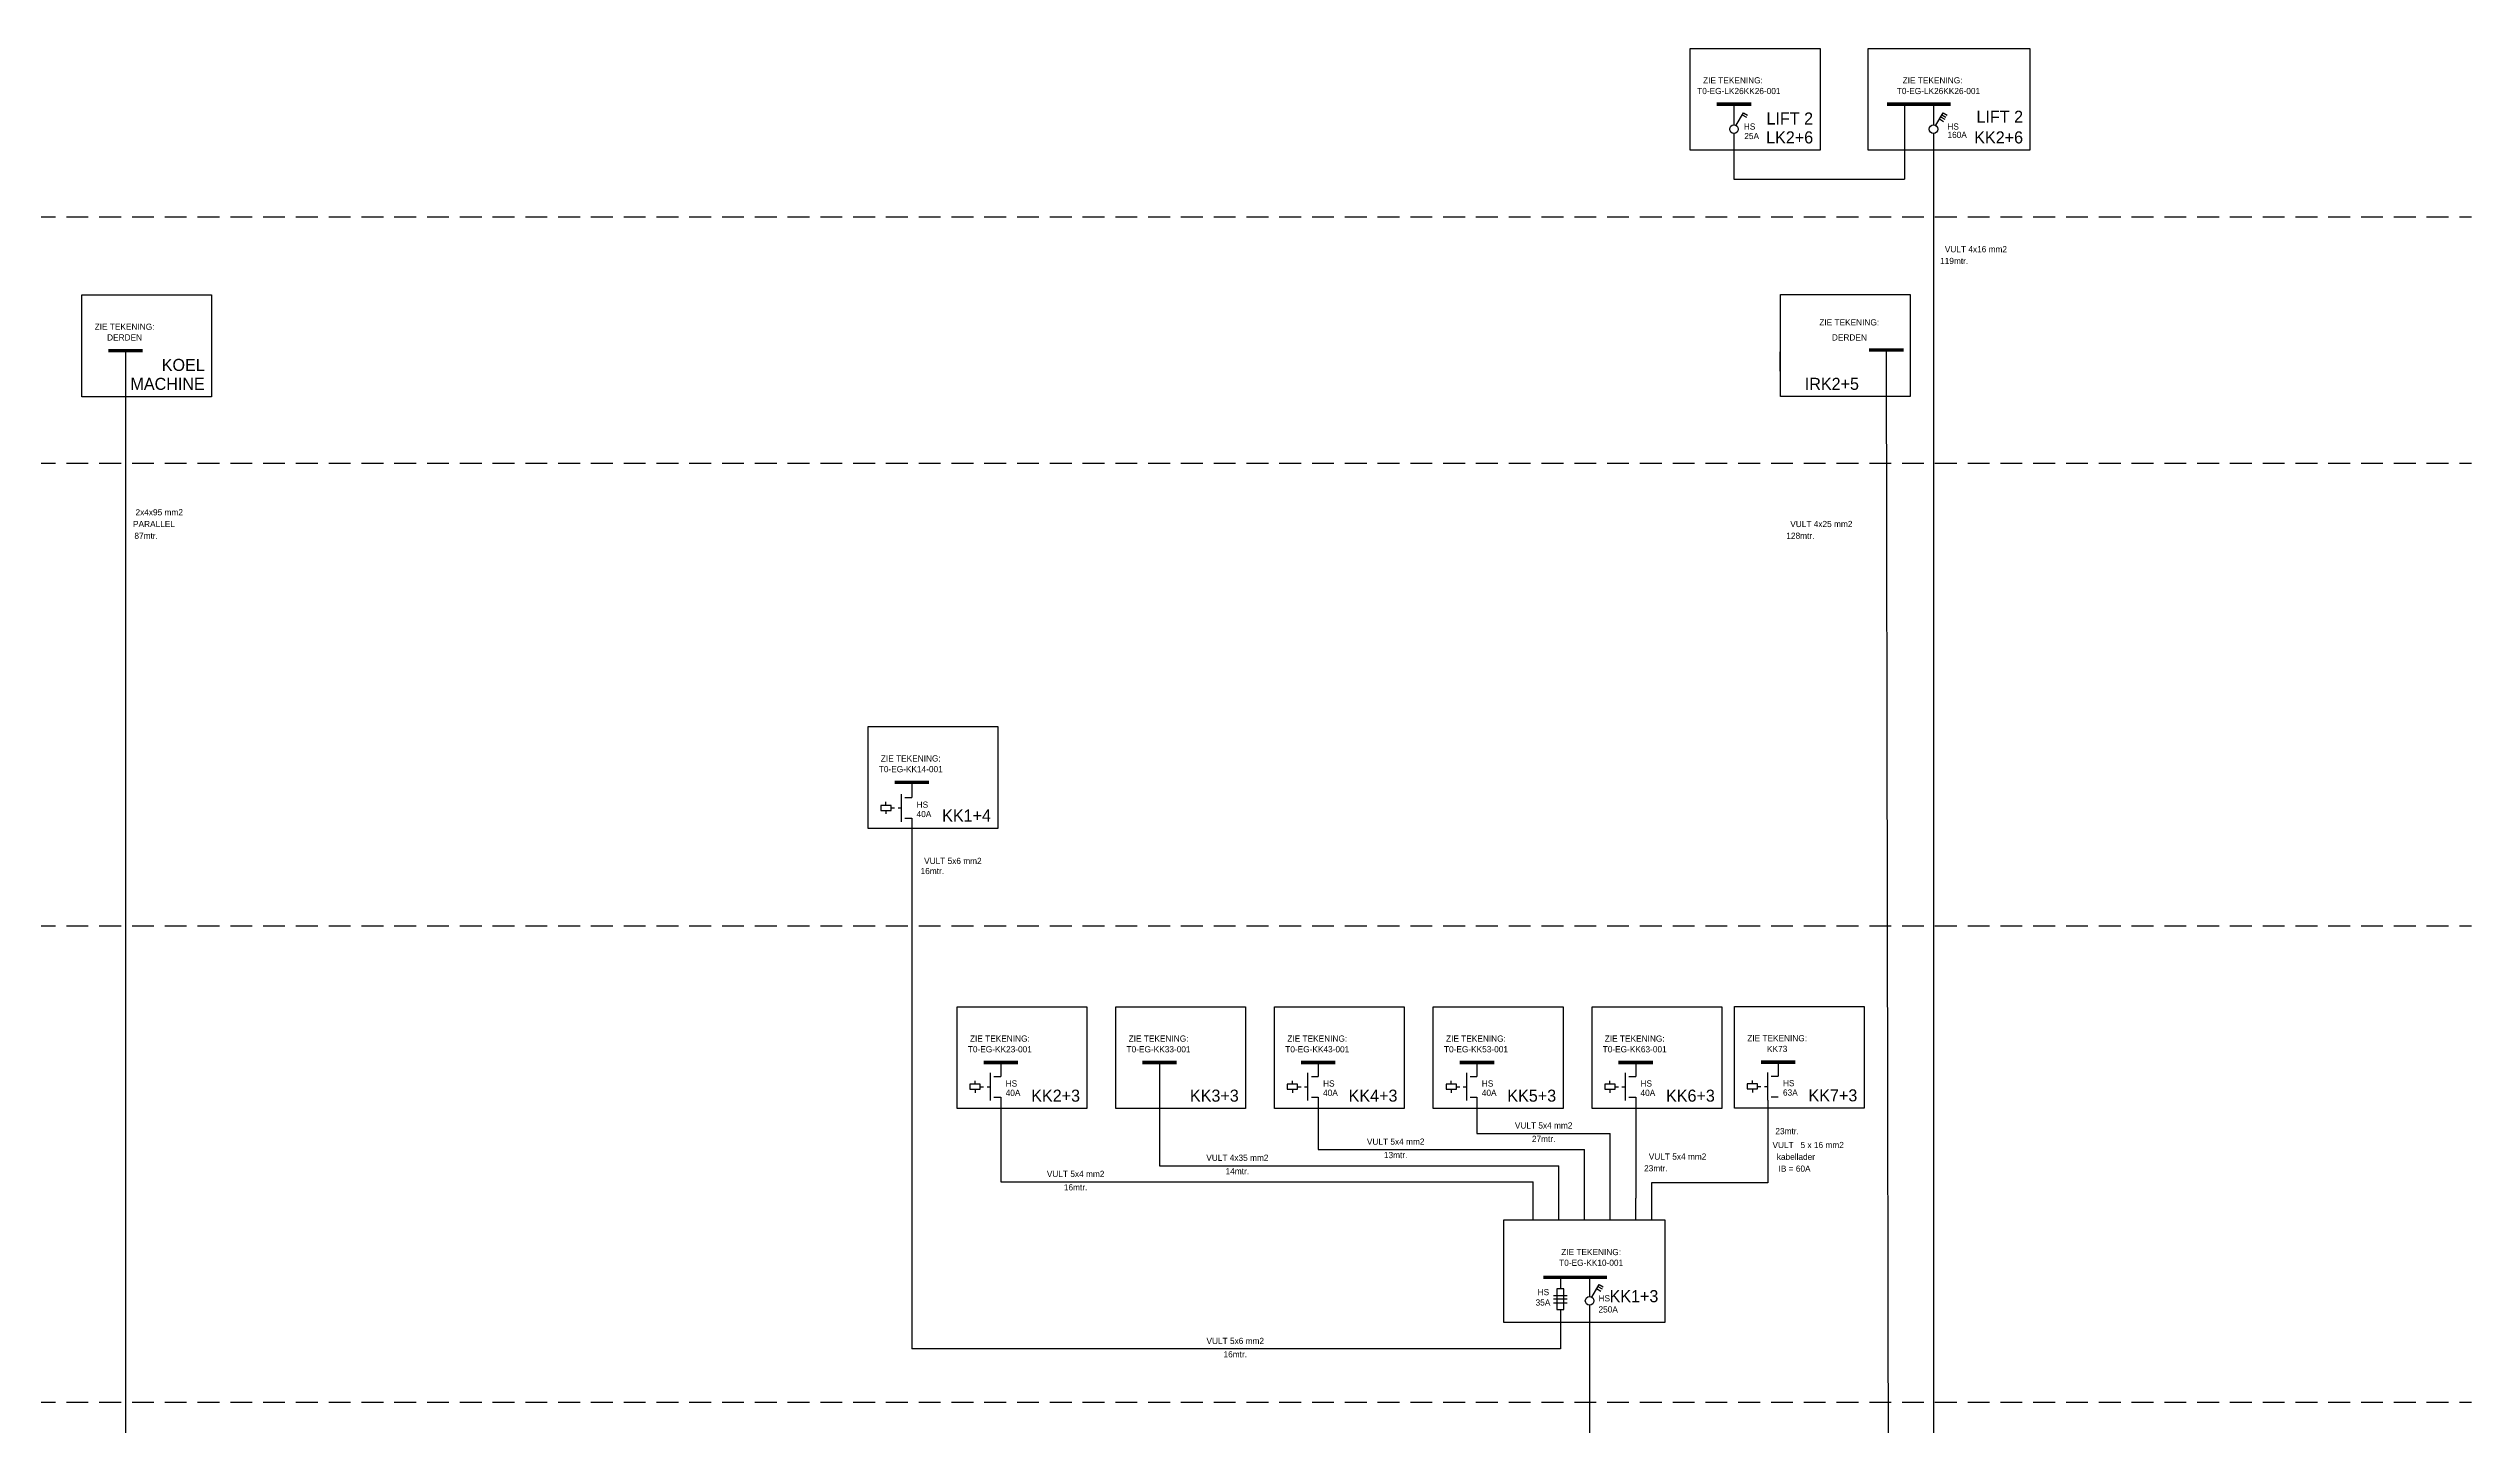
# Model space of a CAD drawing. Header units: millimetres. Extents: x 0 to 1470, y -33 to 858.
# Drawn here: x 766 to 1470, y 458 to 858 of the extents above; entities that cross this region are included whole.
import ezdxf
from ezdxf.enums import TextEntityAlignment as Align

# ---------------------------------------------------------------- set-up
doc = ezdxf.new("R2010")
doc.units = ezdxf.units.MM
doc.linetypes.add('HIDDEN', pattern=[9.525, 6.35, -3.175])
doc.linetypes.add('STABI11', pattern=[2, 1, -1])
doc.layers.get('0').update_dxf_attribs({"linetype": 'CONTINUOUS'})
for name, color, linetype in [('EL$1----', 3, 'CONTINUOUS'), ('EL$1----_HKL', 3, 'CONTINUOUS'), ('EL-62-BLK', 3, 'CONTINUOUS'), ('EL6311--', 3, 'CONTINUOUS')]:
    doc.layers.add(name, color=color, linetype=linetype)
doc.styles.add('BURO-018', font='BUROFONT.shx', dxfattribs={"height": 1.8})
doc.styles.add('BURO-025', font='BUROFONT.shx', dxfattribs={"height": 2.5})
doc.styles.add('BURO-035', font='BUROFONT.shx', dxfattribs={"height": 3.5})

# ---------------------------------------------------------------- blocks, each defined once
blk = doc.blocks.new('0721013F')
at = {"color": 0, "linetype": 'Continuous'}
for p, q in [((-2, -2), (2, -2)), ((-2, -3), (2, -3)), ((2, -4), (-2, -4))]:
    blk.add_line(p, q, dxfattribs=at)
blk = doc.blocks.new('072101A')
at = {"color": 0, "linetype": 'Continuous'}
for p, q in [((1, 0), (-1, 0)), ((-1, 0), (-1, -6)), ((1, -6), (1, 0)), ((-1, -6), (1, -6))]:
    blk.add_line(p, q, dxfattribs=at)
at = {"color": 0, "linetype": 'Continuous', "style": 'BURO-018', "flags": 1}
for tag, p in [('E_ID', (0, 0)), ('E_MATCODE', (0, -5))]:
    blk.add_attdef(tag, p, '', height=1.8, dxfattribs=at)
at = {"color": 0, "linetype": 'Continuous', "style": 'BURO-018'}
blk.add_attdef('E_KODE', text='', height=1.8, dxfattribs=at).set_placement((-3, -3), align=Align.MIDDLE_RIGHT)
blk = doc.blocks.new('0702A1')
at = {"color": 0, "linetype": 'Continuous'}
for p, q in [((-3, -7), (-3, 1)), ((-2, 0), (0, 0)), ((-2, -6), (0, -6))]:
    blk.add_line(p, q, dxfattribs=at)
at = {"color": 0, "linetype": 'Continuous', "style": 'BURO-018'}
blk.add_attdef('E_ASK1', text='', height=1.8, dxfattribs=at).set_placement((-1, 1), align=Align.RIGHT)
at = {"color": 0, "linetype": 'Continuous', "style": 'BURO-018', "flags": 1}
for tag, p in [('E_ID', (0, 0)), ('E_MATCODE', (0, -5))]:
    blk.add_attdef(tag, p, '', height=1.8, dxfattribs=at)
at = {"color": 0, "linetype": 'Continuous', "style": 'BURO-018'}
blk.add_attdef('E_ASK2', text='', height=1.8, dxfattribs=at).set_placement((-1, -7), align=Align.TOP_RIGHT)
blk.add_attdef('E_KODE', text='', height=1.8, dxfattribs=at).set_placement((3, -3), align=Align.MIDDLE_LEFT)
blk = doc.blocks.new('021323')
at = {"color": 0, "linetype": 'Continuous'}
for p, q in [((-3, 0.75), (-6, 0.75)), ((-6, 0.75), (-6, -0.75)), ((-4.5, 0.75), (-4.5, 1.75)), ((-3, -0.75), (-3, 0.75)), ((-3, 0.25), (-3, 0.25)), ((-6, -0.75), (-3, -0.75)), ((-4.5, -0.75), (-4.5, -1.75))]:
    blk.add_line(p, q, dxfattribs=at)
at = {"color": 0, "linetype": 'STABI11'}
blk.add_line((-3, 0), (0, 0), dxfattribs=at)
blk = doc.blocks.new('1114A3')
at = {"color": 0, "linetype": 'Continuous'}
for p, q in [((0.62, 1.08), (2.74, 4.75)), ((2.04, 3.54), (3.25, 2.84)), ((2.39, 4.14), (3.6, 3.44)), ((2.74, 4.75), (3.95, 4.05))]:
    blk.add_line(p, q, dxfattribs=at)
blk.add_circle((0, 0), 1.25, dxfattribs=at)
at = {"color": 0, "linetype": 'Continuous', "style": 'BURO-018', "flags": 1}
for tag, p in [('E_ID', (0, 0.08)), ('E_MATCODE', (0, -4.92))]:
    blk.add_attdef(tag, p, '', height=1.8, dxfattribs=at)
at = {"color": 0, "linetype": 'Continuous', "style": 'BURO-018'}
blk.add_attdef('E_IGS', text='', height=1.8, dxfattribs=at).set_placement((3, 0.08), align=Align.MIDDLE_LEFT)
blk = doc.blocks.new('1114A3A')
at = {"color": 0, "linetype": 'Continuous'}
for p, q in [((0.62, 1.08), (2.74, 4.75)), ((1.69, 2.93), (2.9, 2.23)), ((2.04, 3.54), (3.25, 2.84)), ((2.39, 4.14), (3.6, 3.44)), ((2.74, 4.75), (3.95, 4.05))]:
    blk.add_line(p, q, dxfattribs=at)
blk.add_circle((0, 0), 1.25, dxfattribs=at)
at = {"color": 0, "linetype": 'Continuous', "style": 'BURO-018', "flags": 1}
for tag, p in [('E_ID', (0, 0.08)), ('E_MATCODE', (0, -4.92))]:
    blk.add_attdef(tag, p, '', height=1.8, dxfattribs=at)
at = {"color": 0, "linetype": 'Continuous', "style": 'BURO-018'}
blk.add_attdef('E_IGS', text='', height=1.8, dxfattribs=at).set_placement((3, 0.08), align=Align.MIDDLE_LEFT)
blk = doc.blocks.new('111404')
at = {"color": 0, "linetype": 'Continuous'}
for p, q in [((0.62, 1.08), (2.74, 4.75)), ((2.39, 4.14), (3.6, 3.44)), ((2.74, 4.75), (3.95, 4.05))]:
    blk.add_line(p, q, dxfattribs=at)
blk.add_circle((0, 0), 1.25, dxfattribs=at)
at = {"color": 0, "linetype": 'Continuous', "style": 'BURO-018', "flags": 1}
for tag, p in [('E_ID', (0, 0.08)), ('E_MATCODE', (0, -4.92))]:
    blk.add_attdef(tag, p, '', height=1.8, dxfattribs=at)
at = {"color": 0, "linetype": 'Continuous', "style": 'BURO-018'}
blk.add_attdef('E_IGS', text='', height=1.8, dxfattribs=at).set_placement((3, 0.08), align=Align.MIDDLE_LEFT)

msp = doc.modelspace()

# ---------------------------------------------------------------- linework, layer by layer
at = {"color": 3}
for p, q in [((1265.9, 552.43), (1265.9, 528.4)), ((1232.1, 528.4), (1232.1, 517.55)), ((1265.9, 528.4), (1235.7, 528.4))]:
    msp.add_line(p, q, dxfattribs=at)
msp.add_line((1235.7, 528.4), (1232.1, 528.4))
at = {"layer": 'EL$1----'}
for p, q in [((1256.06, 841.38), (1256.06, 835.8)), ((1305.57, 841.38), (1305.57, 820)), ((1314.06, 841.38), (1314.06, 835.8)), ((1256.06, 833.3), (1256.06, 820)), ((1314.06, 833.3), (1314.06, 825.14)), ((1314.06, 825.14), (1314.06, 35.46)), ((1256.06, 820), (1305.57, 820)), ((788.7, 770.33), (788.7, 35.46)), ((788.7, 769.78), (788.7, 764.2)), ((1269.38, 769.78), (1269.38, 764.2)), ((1300.33, 770.35), (1301.45, 35.48)), ((1017.15, 644.38), (1017.15, 640.33)), ((1017.15, 634.33), (1017.15, 480.18)), ((1043.04, 563.38), (1043.04, 559.33)), ((1089.16, 563.38), (1089.16, 533.38)), ((1135.27, 563.38), (1135.27, 559.33)), ((1181.39, 563.38), (1181.39, 559.33)), ((1227.5, 563.38), (1227.5, 559.33)), ((1268.9, 563.48), (1268.9, 559.43)), ((1043.04, 553.33), (1043.04, 528.69)), ((1135.27, 553.33), (1135.27, 538.07)), ((1181.39, 553.33), (1181.39, 542.76)), ((1227.5, 553.33), (1227.5, 524)), ((1181.39, 542.76), (1220.05, 542.76)), ((1220.05, 517.55), (1220.05, 542.76)), ((1135.27, 538.07), (1212.6, 538.07)), ((1212.6, 517.55), (1212.6, 538.07)), ((1043.04, 528.69), (1197.7, 528.69)), ((1089.16, 533.38), (1205.15, 533.38)), ((1197.7, 517.55), (1197.7, 528.69)), ((1205.15, 517.55), (1205.15, 533.38)), ((1227.5, 517.55), (1227.5, 524)), ((1205.63, 500.58), (1205.63, 497.58)), ((1214.12, 500.97), (1214.12, 495.4)), ((1214.12, 492.9), (1214.12, 484.74)), ((1205.63, 491.58), (1205.63, 480.18)), ((1214.12, 488.33), (1214.12, 35.46)), ((1205.63, 480.18), (1017.15, 480.18))]:
    msp.add_line(p, q, dxfattribs=at)
at = {"layer": 'EL$1----', "color": 1, "linetype": 'HIDDEN'}
for p, q in [((0, 809.06), (1470.38, 809.06)), ((0, 737.46), (1470.38, 737.46)), ((0, 603.06), (1470.38, 603.06)), ((0, 464.65), (1470.38, 464.65))]:
    msp.add_line(p, q, dxfattribs=at)
at = {"layer": 'EL$1----'}
for points in [[(1281.06, 828.38), (1243.38, 828.38), (1243.38, 857.96), (1281.06, 857.96)], [(1342.06, 828.38), (1295.1, 828.38), (1295.1, 857.96), (1342.06, 857.96)], [(813.7, 756.78), (776.02, 756.78), (776.02, 786.36), (813.7, 786.36)], [(1307.23, 756.89), (1269.54, 756.89), (1269.54, 786.47), (1307.23, 786.47)], [(1042.15, 631.38), (1004.47, 631.38), (1004.47, 660.96), (1042.15, 660.96)], [(1068.04, 549.99), (1030.36, 549.99), (1030.36, 579.57), (1068.04, 579.57)], [(1114.16, 549.99), (1076.47, 549.99), (1076.47, 579.57), (1114.16, 579.57)], [(1160.27, 549.99), (1122.59, 549.99), (1122.59, 579.57), (1160.27, 579.57)], [(1206.39, 549.99), (1168.7, 549.99), (1168.7, 579.57), (1206.39, 579.57)], [(1252.5, 549.99), (1214.82, 549.99), (1214.82, 579.57), (1252.5, 579.57)], [(1293.9, 550.08), (1256.22, 550.08), (1256.22, 579.66), (1293.9, 579.66)], [(1189.12, 487.97), (1236.08, 487.97), (1236.08, 517.55), (1189.12, 517.55)]]:
    msp.add_lwpolyline(points, close=True, dxfattribs=at)
at = {"layer": 'EL$1----', "const_width": 1}
for points in [[(1251.06, 841.77), (1261.06, 841.77)], [(1300.57, 841.77), (1319.06, 841.77)], [(783.7, 770.17), (793.7, 770.17)], [(1295.33, 770.35), (1305.33, 770.35)], [(1012.15, 644.77), (1022.15, 644.77)], [(1038.04, 563.38), (1048.04, 563.38)], [(1084.16, 563.38), (1094.16, 563.38)], [(1130.27, 563.38), (1140.27, 563.38)], [(1176.39, 563.38), (1186.39, 563.38)], [(1222.5, 563.38), (1232.5, 563.38)], [(1263.9, 563.48), (1273.9, 563.48)], [(1200.63, 500.97), (1219.12, 500.97)]]:
    msp.add_lwpolyline(points, dxfattribs=at)

# ---------------------------------------------------------------- block references
at = {"layer": 'EL$1----'}
ref = msp.add_blockref('111404', (1256.06, 834.55), dxfattribs=at)
ref.add_attrib('E_IGS', '25A', dxfattribs={"layer": '0', "color": 1, "linetype": 'Continuous', "height": 1.8, "style": 'BURO-018'}).set_placement((1259.06, 832.52), align=Align.MIDDLE_LEFT)
for name, p in [('0702A1', (1017.15, 640.33)), ('021323', (1014.15, 637.33)), ('021323', (1040.04, 556.33)), ('0702A1', (1043.04, 559.33)), ('021323', (1132.27, 556.33)), ('0702A1', (1135.27, 559.33)), ('021323', (1178.39, 556.33)), ('0702A1', (1181.39, 559.33)), ('021323', (1224.5, 556.33)), ('0702A1', (1227.5, 559.33)), ('021323', (1265.9, 556.43)), ('0702A1', (1268.9, 559.43))]:
    msp.add_blockref(name, p, dxfattribs=at)
ref = msp.add_blockref('072101A', (1205.63, 497.58), dxfattribs=at)
ref.add_attrib('E_KODE', '35A', dxfattribs={"layer": '0', "color": 1, "linetype": 'Continuous', "height": 1.8, "style": 'BURO-018'}).set_placement((1202.7, 493.66), align=Align.MIDDLE_RIGHT)
at = {"layer": 'EL$1----', "xscale": -1}
msp.add_blockref('0721013F', (1205.63, 497.58), dxfattribs=at)
at = {"layer": 'EL$1----'}
ref = msp.add_blockref('1114A3', (1214.12, 494.15), dxfattribs=at)
ref.add_attrib('E_IGS', '250A', dxfattribs={"layer": '0', "color": 1, "linetype": 'Continuous', "height": 1.8, "style": 'BURO-018'}).set_placement((1216.7, 491.64), align=Align.MIDDLE_LEFT)
at = {"layer": 'EL6311--'}
ref = msp.add_blockref('1114A3A', (1314.06, 834.55), dxfattribs=at)
ref.add_attrib('E_IGS', '160A', dxfattribs={"layer": '0', "color": 1, "linetype": 'Continuous', "height": 1.8, "style": 'BURO-018'}).set_placement((1318.1, 832.86), align=Align.MIDDLE_LEFT)

# ---------------------------------------------------------------- texts
at = {"layer": 'EL$1----', "color": 1, "style": 'BURO-018'}
for s, p in [('HS', (1258.93, 834.38)), ('HS', (1318.06, 834.38)), ('40A', (1018.55, 634.65)), ('HS', (1018.55, 637.38)), ('HS', (1044.44, 556.38)), ('HS', (1136.67, 556.38)), ('HS', (1182.79, 556.38)), ('HS', (1228.9, 556.38)), ('HS', (1270.3, 556.48)), ('40A', (1044.44, 553.66)), ('40A', (1136.67, 553.66)), ('40A', (1182.79, 553.66)), ('40A', (1228.9, 553.66)), ('63A', (1270.3, 553.75)), ('HS', (1199.03, 495.78)), ('HS', (1216.7, 493.97))]:
    msp.add_text(s, height=1.8, dxfattribs=at).set_placement(p)
at = {"layer": 'EL$1----_HKL', "color": 1, "style": 'BURO-018'}
msp.add_text('VULT   5 x 16 mm2', height=1.8, dxfattribs=at).set_placement((1267.25, 538.51))
at = {"layer": 'EL-62-BLK', "color": 1, "style": 'BURO-018'}
for s, p in [('T0-EG-LK26KK26-001', (1257.48, 845.6)), ('ZIE TEKENING:', (1255.77, 848.71)), ('T0-EG-LK26KK26-001', (1315.48, 845.6)), ('ZIE TEKENING:', (1313.77, 848.71)), ('ZIE TEKENING:', (788.41, 777.12)), ('DERDEN', (788.41, 774.01)), ('ZIE TEKENING:', (1289.55, 778.39)), ('DERDEN', (1289.6, 774.01)), ('T0-EG-KK14-001', (1016.86, 648.6)), ('ZIE TEKENING:', (1016.86, 651.71)), ('ZIE TEKENING:', (1042.75, 570.32)), ('ZIE TEKENING:', (1088.86, 570.32)), ('ZIE TEKENING:', (1134.98, 570.32)), ('ZIE TEKENING:', (1181.09, 570.32)), ('ZIE TEKENING:', (1227.21, 570.32)), ('ZIE TEKENING:', (1268.61, 570.42)), ('T0-EG-KK23-001', (1042.75, 567.22)), ('T0-EG-KK33-001', (1088.86, 567.22)), ('T0-EG-KK43-001', (1134.98, 567.22)), ('T0-EG-KK53-001', (1181.09, 567.22)), ('T0-EG-KK63-001', (1227.21, 567.22)), ('KK73', (1268.61, 567.31)), ('ZIE TEKENING:', (1214.56, 508.31)), ('T0-EG-KK10-001', (1214.56, 505.2))]:
    msp.add_text(s, height=1.8, dxfattribs=at).set_placement(p, align=Align.MIDDLE)
at = {"layer": 'EL-62-BLK', "color": 4, "style": 'BURO-035'}
for s, p in [('LIFT 2', (1279.04, 835.87)), ('LIFT 2', (1340.06, 836.38)), ('LK2+6', (1279.06, 830.38)), ('KK2+6', (1340.06, 830.38)), ('KOEL', (811.7, 764.28)), ('MACHINE', (811.7, 758.78)), ('IRK2+5', (1292.38, 758.78)), ('KK1+4', (1040.15, 633.38)), ('KK2+3', (1066.04, 551.99)), ('KK3+3', (1112.16, 551.99)), ('KK4+3', (1158.27, 551.99)), ('KK5+3', (1204.39, 551.99)), ('KK6+3', (1250.5, 551.99)), ('KK7+3', (1291.9, 552.08)), ('KK1+3', (1234.08, 493.74))]:
    msp.add_text(s, height=3.5, dxfattribs=at).set_placement(p, align=Align.RIGHT)
at = {"layer": 'EL-62-BLK', "color": 1, "style": 'BURO-025'}
for s, p in [('119mtr.', (1320.04, 796.23)), ('VULT 4x16 mm2', (1326.37, 799.64)), ('PARALLEL', (796.96, 719.81)), ('2x4x95 mm2', (798.48, 723.22)), ('VULT 4x25 mm2', (1281.45, 719.81)), ('87mtr.', (794.68, 716.4)), ('128mtr.', (1275.36, 716.4)), ('16mtr.', (1023.13, 619)), ('VULT 5x6 mm2', (1029.1, 621.94)), ('VULT 5x4 mm2', (1200.76, 545.08)), ('23mtr.', (1271.51, 543.44)), ('VULT 4x35 mm2', (1111.76, 535.7)), ('VULT 5x4 mm2', (1157.76, 540.39)), ('13mtr.', (1157.76, 536.49)), ('27mtr.', (1200.76, 541.18)), ('VULT 5x4 mm2', (1239.67, 536.04)), ('kabellader', (1274.05, 535.98)), ('VULT 5x4 mm2', (1064.76, 531.01)), ('14mtr.', (1111.76, 531.8)), ('23mtr.', (1233.35, 532.64)), ('IB = 60A', (1273.67, 532.54)), ('16mtr.', (1064.76, 527.11)), ('VULT 5x6 mm2', (1111.15, 482.49)), ('16mtr.', (1111.15, 478.6))]:
    msp.add_text(s, height=1.8, dxfattribs=at).set_placement(p, align=Align.MIDDLE_CENTER)

doc.saveas('drawing.dxf')
